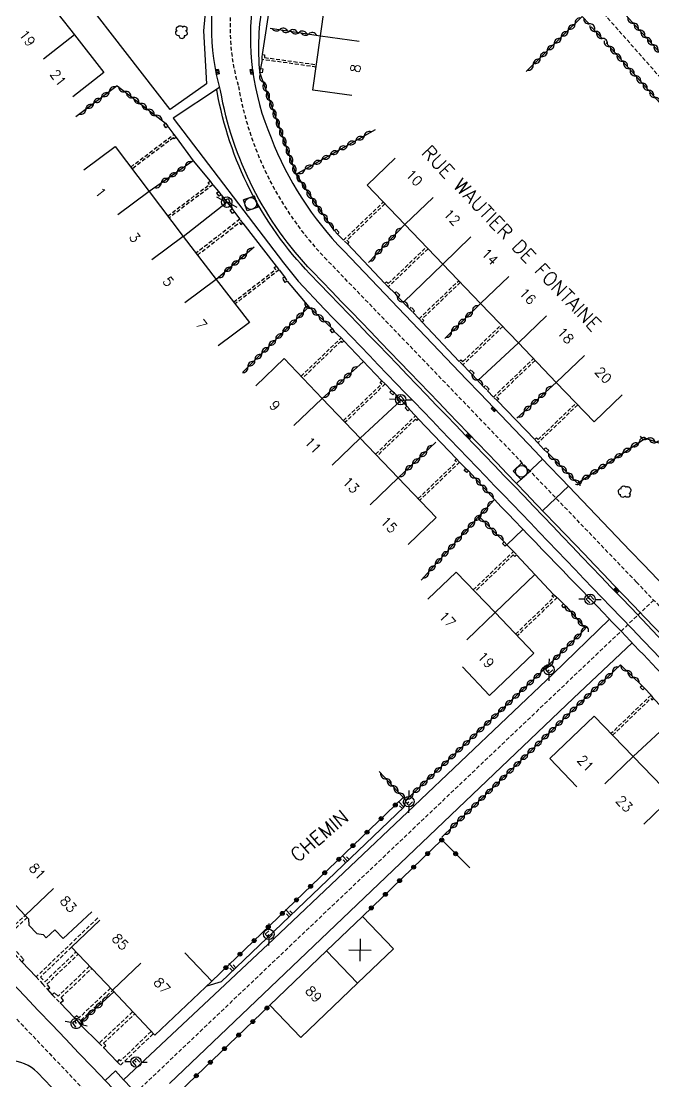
# Model space of a CAD drawing. Header units: millimetres. Extents: x 161000 to 162001, y 120999 to 122000.
# Drawn here: x 161714.2 to 161795.1, y 121174.1 to 121309.5 of the extents above; entities that cross this region are included whole.
import ezdxf
from ezdxf.enums import TextEntityAlignment as Align

# ---------------------------------------------------------------- set-up
doc = ezdxf.new("R2010")
doc.units = ezdxf.units.MM
doc.linetypes.add('DASHED', pattern=[0.75, 0.5, -0.25])
doc.layers.get('0').update_dxf_attribs({"linetype": 'CONTINUOUS'})
for name, color, linetype in [('W0001', 6, 'DASHED'), ('W0008', 7, 'CONTINUOUS'), ('W0100', 7, 'CONTINUOUS'), ('W0112', 1, 'DASHED'), ('W0211', 2, 'CONTINUOUS'), ('W0300', 7, 'CONTINUOUS'), ('W0310', 3, 'CONTINUOUS'), ('W0322', 7, 'CONTINUOUS'), ('W0330', 7, 'CONTINUOUS'), ('W0334', 7, 'CONTINUOUS'), ('W0400', 7, 'CONTINUOUS'), ('W0420', 7, 'CONTINUOUS'), ('W0471', 7, 'CONTINUOUS'), ('W0989', 7, 'CONTINUOUS'), ('W0991', 7, 'CONTINUOUS'), ('W1102', 7, 'CONTINUOUS')]:
    doc.layers.add(name, color=color, linetype=linetype)
doc.styles.get("Standard").update_dxf_attribs({"font": 'romans.shx', "width": 0.85})

# ---------------------------------------------------------------- blocks, each defined once
blk = doc.blocks.new('t310o')
at = {"color": 0, "linetype": 'Continuous'}
for centre, start, end in [((-0.5, 0.38), 216.8699, 323.1304), ((0.5, -0.37), 36.8699, 143.1303)]:
    blk.add_arc(centre, 0.625, start, end, dxfattribs=at)
blk = doc.blocks.new('T300')
for p, q in [((-0.8, 0.51), (-0.86, 0.34)), ((-0.86, 0.34), (-0.86, 0.17)), ((-0.86, 0.17), (-0.74, 0.06)), ((-0.69, 0.63), (-0.8, 0.51)), ((-0.8, -0.06), (-0.74, 0.06)), ((-0.74, 0.06), (-0.69, 0.11)), ((-0.57, 0.69), (-0.69, 0.63)), ((-0.46, 0.69), (-0.57, 0.69)), ((-0.29, 0.63), (-0.46, 0.69)), ((-0.29, 0.63), (-0.17, 0.74)), ((-0.23, 0.57), (-0.29, 0.63)), ((-0.17, 0.74), (-0.06, 0.8)), ((-0.06, 0.8), (0.06, 0.8)), ((0.06, 0.8), (0.23, 0.74)), ((0.23, 0.74), (0.34, 0.63)), ((0.34, 0.63), (0.4, 0.51)), ((0.46, 0.46), (0.34, 0.46)), ((0.4, 0.51), (0.4, 0.46)), ((0.57, 0.4), (0.46, 0.46)), ((0.57, 0.4), (0.69, 0.29)), ((0.69, 0.29), (0.74, 0.17)), ((0.74, 0.06), (0.69, -0.17)), ((0.74, 0.17), (0.74, 0.06)), ((-0.8, -0.17), (-0.8, -0.06)), ((-0.8, -0.23), (-0.8, -0.17)), ((-0.74, -0.34), (-0.8, -0.23)), ((-0.69, -0.4), (-0.74, -0.34)), ((-0.51, -0.46), (-0.69, -0.4)), ((-0.4, -0.46), (-0.51, -0.46)), ((-0.4, -0.46), (-0.34, -0.46)), ((-0.34, -0.46), (-0.34, -0.4)), ((-0.34, -0.51), (-0.34, -0.46)), ((-0.29, -0.63), (-0.34, -0.51)), ((-0.17, -0.74), (-0.29, -0.63)), ((-0.06, -0.8), (-0.17, -0.74)), ((0.06, -0.8), (-0.06, -0.8)), ((0.17, -0.74), (0.06, -0.8)), ((0.23, -0.69), (0.17, -0.74)), ((0.29, -0.46), (0.23, -0.46)), ((0.29, -0.63), (0.23, -0.69)), ((0.46, -0.4), (0.29, -0.46)), ((0.34, -0.51), (0.29, -0.63)), ((0.34, -0.51), (0.34, -0.46)), ((0.57, -0.34), (0.46, -0.4)), ((0.63, -0.29), (0.57, -0.34)), ((0.69, -0.17), (0.63, -0.29))]:
    blk.add_line(p, q)
blk = doc.blocks.new('T400')
for p, q in [((-0.15, 0.3), (0.15, 0.3)), ((-0.15, -0.25), (-0.15, 0.3)), ((-0.15, 0.15), (0.15, 0.15)), ((-0.15, 0), (0.15, 0)), ((0.15, 0.3), (0.15, -0.25)), ((-0.15, -0.15), (0.15, -0.15)), ((-0.15, -0.25), (-0.15, -0.3)), ((-0.15, -0.3), (0.15, -0.3)), ((0.15, -0.3), (0.15, -0.25))]:
    blk.add_line(p, q)
blk = doc.blocks.new('T471')
for p, q in [((-0.333334, 0.333334), (-0.333334, -0.333334)), ((-0.333334, 0.333334), (0.333334, 0.333334)), ((-0.333334, 0), (0, 0)), ((0.500001, 0.500001), (1.000002, 1.000002)), ((-0.500001, -0.500001), (-1.000002, -1.000002)), ((-0.333334, -0.333334), (0.333334, -0.333334))]:
    blk.add_line(p, q)
blk.add_ellipse((0, 0), major_axis=(0.471405, 0.471405), ratio=1, start_param=5.4977871438, end_param=11.780972451)
blk = doc.blocks.new('T420')
for p, q in [((0.75, 0.75), (-0.75, 0.75)), ((-0.75, 0.75), (-0.75, -0.75)), ((0.75, 0.75), (0.75, -0.75)), ((0.75, -0.75), (-0.75, -0.75))]:
    blk.add_line(p, q)
blk.add_ellipse((0, 0), major_axis=(-0.53, 0.53), ratio=1, start_param=3.926991, end_param=10.210176)
blk = doc.blocks.new('t322o')
at = {"color": 0, "linetype": 'Continuous'}
for radius in [0.25, 0.15]:
    blk.add_circle((0, 0), radius, dxfattribs=at)
blk = doc.blocks.new('t991o')
at = {"color": 0, "linetype": 'Continuous'}
for p, q in [((-1, 1), (1, -1)), ((-1, -1), (1, 1))]:
    blk.add_line(p, q, dxfattribs=at)
blk = doc.blocks.new('t211o')
at = {"color": 0, "linetype": 'Continuous'}
for p, q in [((-0.29, 0.5), (-0.29, 0)), ((0, 1), (0, 0)), ((0.29, 0.5), (0.29, 0))]:
    blk.add_line(p, q, dxfattribs=at)

msp = doc.modelspace()

# ---------------------------------------------------------------- linework, layer by layer
at = {"layer": 'W0001'}
for points in [[(161723.21, 121521.49), (161708.44, 121503.61, -0.052031), (161692.74, 121488.19, 0.000599), (161675.67, 121474.82, -0.005504), (161648.34, 121452.8, 0.018605), (161611.09, 121421.03, -0.000909), (161565.62, 121378.12, 0.342922), (161564.36, 121370.06, -0.00009), (161590.01, 121323.77), (161598.54, 121308.89, 0.062268), (161621.4, 121278.54, -0.003977), (161672.79, 121224.97, 0.000187), (161728.28, 121166.78, -0.000686), (161805.22, 121085.95), (161826.39, 121063.66)], [(161755.74, 121413.54, 0.003258), (161744.68, 121335.46), (161741.26, 121313.02, 0.110396), (161741.99, 121301.22, 0.150139), (161753.14, 121279.23, -0.000934), (161792.85, 121237.93, 0.000196), (161880.01, 121147.01), (161900.98, 121126.16, 0.068286), (161933.71, 121107.44, 0.090548), (161975.14, 121099.27, 0.054774), (162000, 121101.72, 0.058941)]]:
    msp.add_lwpolyline(points, format="xyb", dxfattribs=at)
at = {"layer": 'W0001', "flags": 128}
msp.add_lwpolyline([(161744.94, 121337.37), (161762.04, 121334.84), (161767.57, 121333.06), (161770.36, 121330.7), (161778.16, 121322.27), (161787.67, 121311.66), (161798.49, 121299.43), (161801.09, 121297.18), (161812.3, 121294.17), (161829.88, 121291.59), (161829.43, 121287.57), (161829.16, 121285.42), (161833.59, 121284.73), (161856.69, 121281.17), (161858.85, 121280.83), (161858.47, 121278.7), (161856.71, 121266.03), (161857.11, 121259.38), (161859.64, 121256.23), (161863.59, 121253.64), (161870.47, 121252.33), (161891.34, 121249.05), (161907.43, 121246.88), (161935.72, 121242.89), (161947.42, 121241.1), (161960.03, 121238.25), (161964.84, 121237.07), (161969.13, 121235.73), (161982.84, 121230.7), (161991.77, 121226.23), (162000, 121221.74)], dxfattribs=at)
at = {"layer": 'W0001'}
msp.add_lwpolyline([(161795.06, 121235.63), (161725.6, 121169.6)], dxfattribs=at)
at = {"layer": 'W0008'}
for points in [[(162000, 121099.33, -0.053718), (161975.11, 121096.93, -0.090574), (161932.85, 121105.26, -0.06857), (161899.42, 121124.39), (161878.33, 121145.37, -0.000196), (161791.16, 121236.3, 0.000934), (161751.45, 121277.6, -0.149396), (161739.7, 121300.69, -0.14261), (161739.8, 121317.16, 0.417617), (161734.61, 121323.95), (161706.88, 121327.52, -0.194977), (161696.19, 121333.54), (161679.29, 121355.19, -0.175943), (161677.82, 121361.59), (161683.5, 121407.87, 0.00101), (161689.77, 121458.79, 0.148993), (161688.48, 121466.74, 0.063377), (161684.02, 121472.9, 0.337624), (161677.43, 121472.68, -0.005502), (161650.05, 121450.63, 0.018596), (161612.98, 121419.01, -0.000909)], [(161819.27, 121295.08), (161828.03, 121357.6, 0.279999), (161821.56, 121370.08), (161782.67, 121393.76), (161782.42, 121393.46), (161765.91, 121403.98, 0.532959), (161756.15, 121399.72, -0.000055), (161747.09, 121334.81), (161743.86, 121312.21, 0.137984), (161746.17, 121294.66, 0.10139), (161755.45, 121280.22, -0.000375), (161811.2, 121221.86, 0.643794), (161825.81, 121226.37, -0.005976), (161833.23, 121282.47), (161856.35, 121279.01)], [(161623.38, 121280.48, -0.003976), (161674.8, 121226.88, 0.000187), (161730.29, 121168.69, -0.000686), (161807.23, 121087.86), (161828.24, 121065.86)], [(161824.69, 121061.62, 0.002007), (161773.23, 121115.79, 0.000437), (161716.33, 121175.29, 0.41324), (161709.16, 121175.32, -0.0048), (161648.72, 121115.55, 0.390095), (161648.33, 121108.38, -0.00181), (161696.06, 121060.37, -0.00168), (161756.22, 121000)]]:
    msp.add_lwpolyline(points, format="xyb", dxfattribs=at)
for points in [[(161727.31, 121174.38), (161746.47, 121192.31), (161764.43, 121209.33), (161782.22, 121226.21), (161789.39, 121233.2)], [(161733.18, 121173.89), (161784.82, 121223.11), (161792.29, 121230.18)]]:
    msp.add_lwpolyline(points, dxfattribs=at)
at = {"layer": 'W0100'}
for points in [[(161756.47, 121300.05), (161751.52, 121300.73), (161752.49, 121307.7), (161753.45, 121314.66), (161754.42, 121321.63), (161755.38, 121328.59), (161762.7, 121327.58), (161762, 121322.62)], [(161709.89, 121310.06), (161706.83, 121314.01), (161712.69, 121318.55), (161716.87, 121313.14), (161721.04, 121307.79), (161724.79, 121302.98), (161720.85, 121299.9)], [(161722.24, 121290.56), (161726.23, 121293.57), (161730.57, 121287.82), (161734.91, 121282.07), (161739.15, 121276.58), (161743.4, 121271.09), (161739.4, 121268.08)], [(161744.22, 121263), (161747.83, 121266.46), (161752.69, 121261.39), (161757.56, 121256.32), (161762.42, 121251.24), (161767.28, 121246.17), (161763.67, 121242.71)], [(161770.61, 121227.09), (161774.06, 121223.46), (161779.74, 121228.86), (161774.78, 121234.03), (161769.82, 121239.2), (161766.21, 121235.74)], [(161793.79, 121207.02), (161797.4, 121210.48), (161792.43, 121215.63), (161787.47, 121220.79), (161781.79, 121215.39), (161785.23, 121211.77)], [(161710.82, 121206.81), (161707.17, 121203.39), (161710.58, 121199.76), (161714.74, 121195.36), (161715.15, 121194.92), (161715.22, 121194.11), (161716.25, 121193.03), (161717.04, 121192.92), (161717.44, 121192.49), (161718.54, 121193.53), (161719.61, 121192.4), (161723.25, 121195.82)], [(161724.28, 121194.74), (161720.66, 121191.3), (161725.89, 121185.81), (161731.29, 121180.06), (161738.58, 121186.95), (161735.15, 121190.59)]]:
    msp.add_lwpolyline(points, dxfattribs=at)
at = {"layer": 'W0100', "flags": 128}
msp.add_lwpolyline([(161762.04, 121292.08), (161758.43, 121288.61), (161763.26, 121283.58), (161768.1, 121278.54), (161772.93, 121273.5), (161777.77, 121268.46), (161782.6, 121263.42), (161787.44, 121258.38), (161791.05, 121261.85)], dxfattribs=at)
at = {"layer": 'W0100'}
msp.add_lwpolyline([(161757.84, 121195.21), (161753.25, 121190.82), (161746.02, 121183.9), (161749.98, 121179.76), (161757.21, 121186.69), (161761.8, 121191.07)], close=True, dxfattribs=at)
at = {"layer": 'W0112'}
for points in [[(161751.93, 121303.7), (161745.01, 121304.66), (161745.03, 121305.29), (161745.33, 121305.27), (161745.32, 121304.92), (161751.97, 121304)], [(161728.23, 121290.93), (161733.74, 121295.09), (161734.02, 121294.72), (161733.78, 121294.54), (161733.68, 121294.67), (161728.41, 121290.69)], [(161732.95, 121284.67), (161738.3, 121288.71), (161738.13, 121288.95), (161738.38, 121289.12), (161738.71, 121288.64), (161733.13, 121284.43)], [(161760.71, 121286.24), (161755.86, 121281.58), (161756.11, 121281.34), (161755.91, 121281.13), (161755.42, 121281.58), (161760.5, 121286.45)], [(161736.76, 121279.69), (161742.12, 121283.83), (161742.29, 121283.58), (161742.54, 121283.76), (161742.18, 121284.26), (161736.57, 121279.92)], [(161766.22, 121280.5), (161761.13, 121275.61), (161760.71, 121276.06), (161760.93, 121276.27), (161761.14, 121276.04), (161766.01, 121280.71)], [(161741.38, 121273.69), (161746.77, 121277.85), (161746.58, 121278.1), (161746.82, 121278.28), (161747.18, 121277.79), (161741.57, 121273.45)], [(161770.34, 121276.2), (161765.49, 121271.54), (161765.69, 121271.32), (161765.48, 121271.12), (161765.07, 121271.55), (161770.14, 121276.41)], [(161775.77, 121270.55), (161770.68, 121265.66), (161770.22, 121266.11), (161770.43, 121266.32), (161770.68, 121266.08), (161775.56, 121270.76)], [(161749.99, 121264.2), (161755.12, 121269.12), (161755.46, 121268.74), (161755.24, 121268.53), (161755.1, 121268.69), (161750.2, 121263.99)], [(161779.9, 121266.24), (161775.01, 121261.56), (161775.25, 121261.34), (161775.04, 121261.12), (161774.57, 121261.55), (161779.69, 121266.46)], [(161755.42, 121258.54), (161760.3, 121263.22), (161760.12, 121263.39), (161760.32, 121263.61), (161760.75, 121263.23), (161755.63, 121258.33)], [(161785.35, 121260.56), (161780.27, 121255.7), (161779.86, 121256.12), (161780.07, 121256.33), (161780.28, 121256.12), (161785.14, 121260.78)], [(161759.52, 121254.26), (161764.63, 121259.16), (161765.01, 121258.75), (161764.79, 121258.54), (161764.62, 121258.73), (161759.73, 121254.05)], [(161764.97, 121248.59), (161769.84, 121253.26), (161769.66, 121253.47), (161769.88, 121253.67), (161770.26, 121253.25), (161765.17, 121248.37)], [(161772, 121236.92), (161777.14, 121241.85), (161777.53, 121241.39), (161777.31, 121241.2), (161777.12, 121241.41), (161772.21, 121236.7)], [(161777.41, 121231.28), (161782.28, 121235.95), (161782.06, 121236.13), (161782.25, 121236.36), (161782.73, 121235.96), (161777.62, 121231.06)], [(161789.81, 121218.36), (161794.68, 121223.05), (161794.8, 121222.87), (161795.05, 121223.04), (161794.72, 121223.5), (161789.6, 121218.57)], [(161715, 121195.08), (161712.1, 121192.37), (161714.59, 121189.72), (161714.31, 121189.45), (161711.55, 121192.38), (161710.03, 121193.97), (161710.31, 121194.25), (161711.83, 121192.65), (161711.83, 121192.65), (161714.74, 121195.36)], [(161724.01, 121195.03), (161716.15, 121187.51), (161716.97, 121186.62), (161717.6, 121185.88), (161717.9, 121186.13), (161717.51, 121186.59), (161721.51, 121190.4)], [(161720.66, 121191.3), (161716.7, 121187.49), (161717.26, 121186.89), (161721.24, 121190.69)], [(161722.97, 121188.87), (161718.94, 121185.03), (161718.49, 121185.48), (161718.21, 121185.2), (161719.21, 121184.2), (161719.63, 121184.48), (161719.33, 121184.86), (161723.24, 121188.59)], [(161725.65, 121186.06), (161721.61, 121182.27), (161721.33, 121182.54), (161721.06, 121182.26), (161721.6, 121181.72), (161721.84, 121181.36), (161722.17, 121181.57), (161721.91, 121181.97), (161721.89, 121181.99), (161725.92, 121185.78)], [(161728.47, 121183.06), (161724.21, 121179.06), (161724.74, 121178.48), (161725.03, 121178.74), (161724.76, 121179.03), (161728.74, 121182.77)], [(161730.84, 121180.54), (161726.92, 121176.77), (161726.75, 121176.94), (161726.48, 121176.65), (161726.92, 121176.23), (161731.11, 121180.25)]]:
    msp.add_lwpolyline(points, dxfattribs=at)
for points in [[(161744.71, 121302.99), (161744.8, 121303.52), (161745.09, 121303.47), (161745, 121302.94)], [(161732.73, 121295.95), (161732.44, 121296.38), (161732.69, 121296.55), (161732.98, 121296.12)], [(161739.44, 121287.8), (161739.77, 121287.39), (161739.53, 121287.2), (161739.21, 121287.61)], [(161741.23, 121284.99), (161740.94, 121285.41), (161741.19, 121285.58), (161741.48, 121285.16)], [(161754.47, 121282.99), (161754.87, 121282.56), (161754.65, 121282.36), (161754.25, 121282.79)], [(161747.96, 121276.2), (161747.62, 121276.74), (161747.88, 121276.9), (161748.22, 121276.36)], [(161762.6, 121274.55), (161762.18, 121275.01), (161761.96, 121274.81), (161762.38, 121274.35)], [(161763.85, 121272.83), (161764.27, 121272.38), (161764.49, 121272.58), (161764.08, 121273.04)], [(161754, 121269.75), (161753.71, 121270.14), (161753.95, 121270.32), (161754.24, 121269.93)], [(161772.12, 121264.61), (161771.68, 121265.04), (161771.47, 121264.83), (161771.91, 121264.4)], [(161773.37, 121262.82), (161773.83, 121262.36), (161774.04, 121262.57), (161773.58, 121263.03)], [(161761.73, 121261.85), (161761.35, 121262.18), (161761.54, 121262.4), (161761.93, 121262.07)], [(161763.5, 121260.38), (161763.86, 121259.98), (161763.63, 121259.78), (161763.28, 121260.18)], [(161781.64, 121254.73), (161781.24, 121255.09), (161781.04, 121254.87), (161781.44, 121254.5)], [(161771.2, 121251.91), (161770.86, 121252.18), (161771.05, 121252.42), (161771.39, 121252.14)], [(161776.07, 121242.49), (161775.73, 121242.86), (161775.96, 121243.06), (161776.29, 121242.69)], [(161783.59, 121234.65), (161783.32, 121234.93), (161783.53, 121235.14), (161783.81, 121234.86)], [(161793.87, 121224.37), (161793.57, 121224.69), (161793.35, 121224.49), (161793.65, 121224.17)]]:
    msp.add_lwpolyline(points, close=True, dxfattribs=at)
at = {"layer": 'W0211'}
msp.add_lwpolyline([(161763.4, 121210.07), (161763.15, 121209.2), (161739.78, 121186.86), (161737.94, 121186.34)], dxfattribs=at)
at = {"layer": 'W0310'}
msp.add_line((161773.02, 121246.63), (161765.33, 121238.16), dxfattribs=at)
for points in [[(161785.9, 121310.14), (161778.78, 121303.12)], [(161786.83, 121309.22), (161785.9, 121310.14)], [(161816.25, 121295.49), (161806.37, 121297.49), (161801.45, 121299.47), (161798.83, 121302.27), (161791.08, 121310.79)], [(161746.04, 121308.66), (161752.49, 121307.7)], [(161788.46, 121307.36), (161787.08, 121308.82)], [(161796.89, 121297.94), (161788.97, 121306.79)], [(161754.25, 121282.79), (161751.44, 121286.86), (161749.38, 121290), (161744.71, 121302.99)], [(161726.48, 121301.31), (161721.23, 121297.35)], [(161726.48, 121301.31), (161732.69, 121296.55)], [(161749.38, 121290), (161759.5, 121295.71)], [(161736.23, 121291.73), (161730.57, 121287.82)], [(161739.77, 121287.39), (161741.19, 121285.58)], [(161758.61, 121278.75), (161763.26, 121283.58)], [(161744, 121280.71), (161739.15, 121276.58)], [(161763.85, 121272.83), (161762.38, 121274.35)], [(161768.35, 121269.01), (161772.93, 121273.5)], [(161742.57, 121264.74), (161751, 121273.09), (161753.95, 121270.32)], [(161757.94, 121266.07), (161752.69, 121261.39)], [(161773.37, 121262.82), (161771.91, 121264.4)], [(161777.57, 121258.84), (161782.6, 121263.42)], [(161761.93, 121262.07), (161763.5, 121260.38)], [(161781.44, 121254.5), (161785.31, 121250.56), (161793.99, 121256.32), (161800.86, 121253.87), (161795.96, 121239.81), (161809.07, 121226.28), (161823.41, 121225.08), (161824.19, 121228.49), (161822.16, 121228.68), (161822.68, 121230.53)], [(161767.23, 121255.78), (161762.42, 121251.24)], [(161771.39, 121252.14), (161774.7, 121248.45), (161772.74, 121246.29), (161775.96, 121243.06)], [(161779.88, 121238.89), (161774.78, 121234.03)], [(161783.81, 121234.86), (161786.35, 121231.99), (161781.32, 121227.01), (161763.4, 121210.07), (161759.97, 121213.74)], [(161793.57, 121224.69), (161790.81, 121227.36), (161785.24, 121222.1), (161767.97, 121205.34)], [(161797.57, 121220.41), (161792.43, 121215.63)], [(161726.09, 121185.6), (161721.98, 121181.85)]]:
    msp.add_lwpolyline(points, dxfattribs=at)
at = {"layer": 'W0322'}
for points in [[(161738.58, 121186.95), (161763.06, 121210.43)], [(161771.56, 121201.43), (161767.98, 121205), (161757.84, 121195.21)], [(161731.25, 121172.05), (161732.38, 121170.84), (161746.02, 121183.9)]]:
    msp.add_lwpolyline(points, dxfattribs=at)
at = {"layer": 'W0330'}
for p, q in [((161734.91, 121282.07), (161740.5, 121286.46)), ((161768.1, 121278.54), (161763.07, 121273.65)), ((161777.77, 121268.46), (161772.59, 121263.66)), ((161757.56, 121256.32), (161762.78, 121261.15))]:
    msp.add_line(p, q, dxfattribs=at)
at = {"layer": 'W0334'}
for p, q in [((161746.07, 121312.23), (161745.03, 121305.29)), ((161745.01, 121304.66), (161744.8, 121303.52)), ((161732.98, 121296.12), (161733.74, 121295.09)), ((161734.02, 121294.72), (161736.23, 121291.73)), ((161736.23, 121291.73), (161738.38, 121289.12)), ((161738.71, 121288.64), (161739.44, 121287.8)), ((161741.48, 121285.16), (161742.18, 121284.26)), ((161742.54, 121283.76), (161746.82, 121278.28)), ((161754.65, 121282.36), (161755.42, 121281.58)), ((161755.91, 121281.13), (161760.71, 121276.06)), ((161747.18, 121277.79), (161747.88, 121276.9)), ((161748.22, 121276.36), (161751, 121273.09)), ((161761.13, 121275.61), (161761.96, 121274.81)), ((161764.27, 121272.38), (161765.07, 121271.55)), ((161765.48, 121271.12), (161770.22, 121266.11)), ((161754.24, 121269.93), (161755.12, 121269.12)), ((161755.46, 121268.74), (161760.32, 121263.61)), ((161770.68, 121265.66), (161771.47, 121264.83)), ((161760.75, 121263.23), (161761.54, 121262.4)), ((161773.83, 121262.36), (161774.57, 121261.55)), ((161763.86, 121259.98), (161764.63, 121259.16)), ((161775.04, 121261.12), (161779.86, 121256.12)), ((161765.01, 121258.75), (161769.88, 121253.67)), ((161780.27, 121255.7), (161781.04, 121254.87)), ((161770.26, 121253.25), (161771.05, 121252.42)), ((161776.29, 121242.69), (161777.14, 121241.85)), ((161777.53, 121241.39), (161782.25, 121236.36)), ((161782.73, 121235.96), (161783.53, 121235.14)), ((161793.87, 121224.37), (161794.72, 121223.5)), ((161795.05, 121223.04), (161799.93, 121217.93)), ((161714.31, 121189.45), (161716.15, 121187.51)), ((161717.6, 121185.88), (161718.21, 121185.2)), ((161719.21, 121184.2), (161721.06, 121182.26)), ((161721.84, 121181.36), (161724.21, 121179.06)), ((161724.74, 121178.48), (161726.48, 121176.65))]:
    msp.add_line(p, q, dxfattribs=at)
for points in [[(161781.93, 121392.72), (161765.91, 121402.47), (161765.23, 121402.91, 0.531419), (161757.41, 121399.51, -0.000055), (161748.35, 121334.63), (161745.12, 121312.03, 0.073857), (161744.71, 121302.99, 0.101569)], [(161739.59, 121301.08), (161733.64, 121297.15), (161747.76, 121278.7), (161749.64, 121276.34), (161753, 121272.79, -0.000841), (161789.57, 121234.78, 0.000196), (161876.76, 121143.83), (161897.97, 121122.73, 0.068829), (161932.03, 121103.21, 0.090597), (161975.08, 121094.72, 0.052768), (162000, 121097.08, 0.058898)], [(162000, 121098.87, -0.053524), (161975.1, 121096.48, -0.090578), (161932.68, 121104.84, -0.068622), (161899.13, 121124.05), (161878.02, 121145.06, -0.000196), (161790.84, 121236, 0.000934), (161751.13, 121277.29, -0.149266), (161739.27, 121300.59, -0.002039), (161739.2, 121300.82, 0.415907)], [(161774.7, 121248.45, -0.000311), (161788.69, 121233.94, 0.00004), (161806.65, 121215.18), (161805.91, 121214.47)]]:
    msp.add_lwpolyline(points, format="xyb", dxfattribs=at)
for points in [[(161718.36, 121317.52), (161738.14, 121314.79), (161737.51, 121308.32), (161737.93, 121301.57), (161733.27, 121298.26), (161716.61, 121319.78), (161714.05, 121317.91), (161712.58, 121319.69), (161704.2, 121313.16)], [(161780.88, 121253.67), (161777.53, 121250.51)], [(161784.21, 121250.2), (161780.86, 121247.04)], [(161776.29, 121242.69), (161778.35, 121244.66)], [(161724.95, 121174.29), (161726.27, 121175.5), (161727.31, 121174.38), (161730.35, 121171.19), (161731.6, 121169.89), (161730.29, 121168.69)]]:
    msp.add_lwpolyline(points, dxfattribs=at)
at = {"layer": 'W1102'}
for p, q in [((161721.04, 121307.79), (161717.1, 121304.72)), ((161752.49, 121307.7), (161757.44, 121307.01)), ((161730.57, 121287.82), (161726.58, 121284.81)), ((161763.26, 121283.58), (161766.87, 121287.04)), ((161734.91, 121282.07), (161730.92, 121279.06)), ((161768.1, 121278.54), (161771.71, 121282)), ((161739.15, 121276.58), (161735.16, 121273.57)), ((161772.93, 121273.5), (161776.54, 121276.96)), ((161777.77, 121268.46), (161781.38, 121271.92)), ((161782.6, 121263.42), (161786.21, 121266.88)), ((161752.69, 121261.39), (161749.08, 121257.93)), ((161757.56, 121256.32), (161753.95, 121252.86)), ((161762.42, 121251.24), (161758.81, 121247.78)), ((161771.17, 121230.57), (161774.78, 121234.03)), ((161788.83, 121212.17), (161792.43, 121215.63)), ((161714.74, 121195.36), (161718.38, 121198.79)), ((161753.25, 121190.82), (161757.21, 121186.69)), ((161725.89, 121185.81), (161729.52, 121189.24))]:
    msp.add_line(p, q, dxfattribs=at)

# ---------------------------------------------------------------- block references
at = {"layer": 'W0211', "rotation": 43.70040179073889}
for p in [(161763.15, 121209.2), (161755.92, 121202.29), (161748.69, 121195.39), (161741.46, 121188.48)]:
    msp.add_blockref('t211o', p, dxfattribs=at)
at = {"layer": 'W0300'}
for p, rotation in [((161734.71, 121308.3), 127.467618190461), ((161791.45, 121249.46), 33.56946106025381)]:
    msp.add_blockref('T300', p, dxfattribs=dict(at, rotation=rotation))
at = {"layer": 'W0310'}
for p, rotation in [((161785.01, 121309.26), 224.5584076704991), ((161786.83, 121309.22), 135.152423398288), ((161792.42, 121309.32), 132.308352760095), ((161747.27, 121308.48), 351.4967422958289), ((161748.51, 121308.29), 351.4967422958289), ((161784.12, 121308.38), 224.5584076704991), ((161787.6, 121308.26), 133.505281211792), ((161793.26, 121308.4), 132.308352760095), ((161749.74, 121308.11), 351.4967422958289), ((161750.98, 121307.92), 351.4967422958289), ((161782.34, 121306.63), 224.5584076704991), ((161783.23, 121307.5), 224.5584076704991), ((161788.46, 121307.36), 133.505281211792), ((161794.1, 121307.47), 132.308352760095), ((161794.94, 121306.55), 132.308352760095), ((161781.45, 121305.75), 224.5584076704991), ((161789.39, 121306.32), 131.840942010004), ((161790.22, 121305.39), 131.840942010004), ((161795.78, 121305.62), 132.308352760095), ((161779.67, 121304), 224.5584076704991), ((161780.56, 121304.87), 224.5584076704991), ((161791.05, 121304.46), 131.840942010004), ((161791.89, 121303.53), 131.840942010004), ((161792.72, 121302.59), 131.840942010004), ((161745.13, 121301.81), 109.786004001913), ((161793.55, 121301.66), 131.840942010004), ((161724.49, 121299.81), 217.015788763633), ((161725.49, 121300.56), 217.015788763633), ((161727.48, 121300.55), 322.507991457377), ((161728.47, 121299.79), 322.507991457377), ((161745.55, 121300.63), 109.786004001913), ((161745.98, 121299.46), 109.786004001913), ((161794.39, 121300.73), 131.840942010004), ((161795.22, 121299.8), 131.840942010004), ((161723.49, 121299.06), 217.015788763633), ((161729.46, 121299.03), 322.507991457377), ((161746.4, 121298.28), 109.786004001913), ((161722.49, 121298.3), 217.015788763633), ((161730.45, 121298.27), 322.507991457377), ((161731.44, 121297.51), 322.507991457377), ((161746.82, 121297.1), 109.786004001913), ((161747.25, 121295.93), 109.786004001913), ((161747.67, 121294.75), 109.786004001913), ((161758.09, 121294.92), 29.44068949118667), ((161748.09, 121293.58), 109.786004001913), ((161754.82, 121293.07), 29.44068949118667), ((161755.91, 121293.69), 29.44068949118667), ((161757, 121294.3), 29.44068949118667), ((161748.52, 121292.4), 109.786004001913), ((161752.65, 121291.84), 29.44068949118667), ((161753.73, 121292.46), 29.44068949118667), ((161734.17, 121290.31), 214.5882211409876), ((161735.2, 121291.02), 214.5882211409876), ((161748.94, 121291.22), 109.786004001913), ((161749.36, 121290.05), 109.786004001913), ((161750.47, 121290.62), 29.44068949118667), ((161751.56, 121291.23), 29.44068949118667), ((161732.12, 121288.89), 214.5882211409876), ((161733.15, 121289.6), 214.5882211409876), ((161750.04, 121289), 123.289986873159), ((161750.7, 121288.02), 119.655537088633), ((161740.54, 121286.41), 308.16101338393), ((161751.35, 121286.95), 125.185294230468), ((161752.07, 121285.93), 125.185294230468), ((161752.79, 121284.91), 125.185294230468), ((161753.54, 121283.82), 124.567381972267), ((161762.08, 121282.35), 46.03330420524637), ((161761.21, 121281.45), 46.03330420524637), ((161743.05, 121279.9), 220.3928787961926), ((161759.48, 121279.65), 46.03330420524637), ((161760.34, 121280.55), 46.03330420524637), ((161741.15, 121278.28), 220.3928787961926), ((161742.1, 121279.09), 220.3928787961926), ((161740.2, 121277.47), 220.3928787961926), ((161751.21, 121272.89), 316.8396687502322), ((161762.98, 121273.73), 134.181845591221), ((161771.92, 121272.51), 44.37178197953653), ((161749.43, 121271.54), 44.70627096340188), ((161750.32, 121272.42), 44.70627096340188), ((161752.13, 121272.03), 316.8396687502322), ((161753.04, 121271.18), 316.8396687502322), ((161771.03, 121271.63), 44.37178197953653), ((161748.54, 121270.66), 44.70627096340188), ((161769.24, 121269.89), 44.37178197953653), ((161770.13, 121270.76), 44.37178197953653), ((161746.77, 121268.9), 44.70627096340188), ((161747.65, 121269.78), 44.70627096340188), ((161744.99, 121267.14), 44.70627096340188), ((161745.88, 121268.02), 44.70627096340188), ((161744.1, 121266.26), 44.70627096340188), ((161743.21, 121265.38), 44.70627096340188), ((161756.42, 121264.72), 221.7609235442422), ((161754.56, 121263.05), 221.7609235442422), ((161755.49, 121263.89), 221.7609235442422), ((161772.52, 121263.74), 132.815491737789), ((161753.63, 121262.22), 221.7609235442422), ((161781.27, 121262.21), 42.26073631775641), ((161762.78, 121261.16), 312.772281830175), ((161779.42, 121260.52), 42.26073631775641), ((161780.34, 121261.36), 42.26073631775641), ((161778.49, 121259.68), 42.26073631775641), ((161792.16, 121255.1), 33.56946106025381), ((161793.2, 121255.79), 33.56946106025381), ((161794.28, 121256.22), 340.3788196995691), ((161795.45, 121255.8), 340.3788196995691), ((161765.15, 121253.82), 223.2698932956543), ((161766.06, 121254.67), 223.2698932956543), ((161782.31, 121253.61), 314.456268485995), ((161790.08, 121253.72), 33.56946106025381), ((161791.12, 121254.41), 33.56946106025381), ((161764.24, 121252.96), 223.2698932956543), ((161783.19, 121252.72), 314.456268485995), ((161787.99, 121252.34), 33.56946106025381), ((161789.04, 121253.03), 33.56946106025381), ((161763.33, 121252.1), 223.2698932956543), ((161772.22, 121251.21), 311.802770285358), ((161784.06, 121251.83), 314.456268485995), ((161784.94, 121250.93), 314.456268485995), ((161785.91, 121250.96), 33.56946106025381), ((161786.95, 121251.65), 33.56946106025381), ((161773.06, 121250.28), 311.802770285358), ((161773.89, 121249.35), 311.802770285358), ((161773.83, 121247.49), 227.77380006824), ((161772.18, 121245.7), 227.7738000682365), ((161772.99, 121246.57), 227.77380006824), ((161773.36, 121245.67), 314.904039166249), ((161771.34, 121244.78), 227.7738000682365), ((161774.24, 121244.78), 314.904039166249), ((161769.66, 121242.92), 227.7738000682365), ((161770.5, 121243.85), 227.7738000682365), ((161775.12, 121243.9), 314.904039166249), ((161768.82, 121242), 227.7738000682365), ((161767.14, 121240.15), 227.7738000682365), ((161767.98, 121241.07), 227.7738000682365), ((161766.3, 121239.22), 227.7738000682365), ((161784.4, 121234.19), 311.6454559926897), ((161785.23, 121233.25), 311.6454559926897), ((161786.06, 121232.32), 311.6454559926897), ((161784.88, 121230.54), 224.6722002989573), ((161785.77, 121231.42), 224.6722002989573), ((161783.99, 121229.66), 224.6722002989573), ((161782.21, 121227.89), 224.6722002989573), ((161783.1, 121228.78), 224.6722002989573), ((161791.59, 121226.61), 135.8697784594113), ((161779.75, 121225.53), 43.40843550794401), ((161780.65, 121226.39), 43.40843550794401), ((161788.87, 121225.53), 223.3701214840882), ((161789.78, 121226.39), 223.3701214840882), ((161792.49, 121225.74), 135.8697784594113), ((161777.93, 121223.81), 43.40843550794401), ((161778.84, 121224.67), 43.40843550794401), ((161787.06, 121223.81), 223.3701214840882), ((161787.97, 121224.67), 223.3701214840882), ((161777.02, 121222.95), 43.40843550794401), ((161786.15, 121222.96), 223.3701214840882), ((161775.21, 121221.23), 43.40843550794401), ((161776.11, 121222.09), 43.40843550794401), ((161784.34, 121221.23), 224.135277723843), ((161785.24, 121222.1), 223.3701214840882), ((161774.3, 121220.37), 43.40843550794401), ((161783.45, 121220.36), 224.135277723843), ((161772.48, 121218.66), 43.40843550794401), ((161773.39, 121219.51), 43.40843550794401), ((161781.65, 121218.62), 224.135277723843), ((161782.55, 121219.49), 224.135277723843), ((161771.57, 121217.8), 43.40843550794401), ((161780.75, 121217.75), 224.135277723843), ((161769.76, 121216.08), 43.40843550794401), ((161770.67, 121216.94), 43.40843550794401), ((161778.96, 121216), 224.135277723843), ((161779.86, 121216.88), 224.135277723843), ((161767.94, 121214.36), 43.40843550794401), ((161768.85, 121215.22), 43.40843550794401), ((161778.06, 121215.13), 224.135277723843), ((161767.03, 121213.5), 43.40843550794401), ((161776.27, 121213.39), 224.135277723843), ((161777.17, 121214.26), 224.135277723843), ((161760.84, 121212.81), 133.019785528363), ((161761.7, 121211.89), 133.019785528363), ((161765.22, 121211.78), 43.40843550794401), ((161766.13, 121212.64), 43.40843550794401), ((161774.47, 121211.65), 224.135277723843), ((161775.37, 121212.52), 224.135277723843), ((161762.55, 121210.98), 133.019785528363), ((161764.31, 121210.92), 43.40843550794401), ((161773.58, 121210.78), 224.135277723843), ((161771.78, 121209.04), 224.135277723843), ((161772.68, 121209.91), 224.135277723843), ((161770.89, 121208.17), 224.135277723843), ((161769.09, 121206.43), 224.135277723843), ((161769.99, 121207.3), 224.135277723843), ((161723.69, 121183.41), 222.3976492181391), ((161724.62, 121184.26), 222.3976492181391), ((161722.77, 121182.57), 222.3976492181391)]:
    msp.add_blockref('t310o', p, dxfattribs=dict(at, rotation=rotation))
at = {"layer": 'W0322'}
for p, rotation in [((161762.04, 121209.45), 43.80938871180241), ((161760.23, 121207.72), 43.80938871180241), ((161758.43, 121205.99), 43.80938871180241), ((161756.62, 121204.26), 43.80938871180241), ((161767.98, 121205), 223.981352171625), ((161766.18, 121203.26), 223.981352171625), ((161769.75, 121203.23), 315.11308204563), ((161754.82, 121202.53), 43.80938871180241), ((161764.38, 121201.52), 223.981352171625), ((161753.02, 121200.8), 43.80938871180241), ((161751.21, 121199.07), 43.80938871180241), ((161762.58, 121199.79), 223.981352171625), ((161749.41, 121197.34), 43.80938871180241), ((161760.78, 121198.05), 223.981352171625), ((161758.98, 121196.32), 223.981352171625), ((161747.6, 121195.61), 43.80938871180241), ((161745.8, 121193.88), 43.80938871180241), ((161744, 121192.14), 43.80938871180241), ((161742.19, 121190.41), 43.80938871180241), ((161740.39, 121188.68), 43.80938871180241), ((161745.63, 121183.52), 43.76043395074178), ((161743.83, 121181.8), 43.76043395074178), ((161742.02, 121180.07), 43.76043395074178), ((161740.21, 121178.34), 43.76043395074178), ((161738.41, 121176.61), 43.76043395074178), ((161736.6, 121174.88), 43.76043395074178)]:
    msp.add_blockref('t322o', p, dxfattribs=dict(at, rotation=rotation))
at = {"layer": 'W0400'}
for p, rotation in [((161739.33, 121303.08), 190.0451982141891), ((161743.68, 121303.12), 7.829851274007815), ((161774.59, 121259.99), 43.78790473856898), ((161771.41, 121256.56), 43.60234189513503), ((161790.28, 121236.88), 43.84315732998002)]:
    msp.add_blockref('T400', p, dxfattribs=dict(at, rotation=rotation))
at = {"layer": 'W0420'}
for p, rotation in [((161743.58, 121286.27), 289.051417775628), ((161778.16, 121252.07), 313.602341895135)]:
    msp.add_blockref('T420', p, dxfattribs=dict(at, rotation=rotation))
at = {"layer": 'W0471'}
for p, rotation in [((161740.5, 121286.44), 289.051417775628), ((161762.71, 121261.23), 313.602341895135), ((161786.92, 121235.73), 313.84315732998), ((161781.69, 121226.73), 43.4993256214084), ((161763.77, 121209.88), 43.1135038341658), ((161745.88, 121192.93), 43.1135038341658), ((161721.26, 121181.55), 303.690067524924), ((161728.91, 121176.63), 313.619018455164)]:
    msp.add_blockref('T471', p, dxfattribs=dict(at, rotation=rotation))
at = {"layer": 'W0991', "rotation": 313.7801953755284}
msp.add_blockref('t991o', (161757.53, 121190.94), dxfattribs=at)

# ---------------------------------------------------------------- texts
at = {"layer": 'W0989'}
for s, rotation, p in [('RUE WAUTIER DE FONTAINE', 313.8276, (161776.88, 121281.83)), ('CHEMIN', 39.9228, (161752.32, 121205.52))]:
    msp.add_text(s, height=1.75, rotation=rotation, dxfattribs=at).set_placement(p, align=Align.MIDDLE)
at = {"layer": 'W0991'}
for s, rotation, p in [('19', 307.9489, (161715.01, 121307.4)), ('21', 307.913, (161718.97, 121302.31)), ('8', 82.1074, (161756.96, 121303.53)), ('10', 313.8214, (161764.45, 121289.56)), ('1', 307.0456, (161724.41, 121287.69)), ('12', 313.8214, (161769.29, 121284.52)), ('3', 307.0456, (161728.75, 121281.94)), ('14', 313.8214, (161774.12, 121279.48)), ('5', 307.6865, (161733.04, 121276.31)), ('16', 313.8214, (161778.96, 121274.44)), ('7', 307.6865, (161737.28, 121270.82)), ('18', 313.8214, (161783.79, 121269.4)), ('20', 313.8214, (161788.63, 121264.36)), ('9', 313.7974, (161746.65, 121260.46)), ('11', 313.7974, (161751.52, 121255.39)), ('13', 313.7974, (161756.38, 121250.32)), ('15', 313.7974, (161761.24, 121245.25)), ('17', 313.7972, (161768.69, 121233.15)), ('19', 313.5071, (161773.63, 121227.98)), ('21', 313.5071, (161786.35, 121214.78)), ('23', 313.9428, (161791.31, 121209.6)), ('81', 313.3536, (161716.3, 121200.99)), ('83', 313.246, (161720.26, 121196.79)), ('85', 313.6139, (161726.9, 121191.99)), ('87', 313.3897, (161732.23, 121186.38)), ('89', 313.7802, (161751.61, 121185.29))]:
    msp.add_text(s, height=1.25, rotation=rotation, dxfattribs=at).set_placement(p, align=Align.MIDDLE)

doc.saveas('drawing.dxf')
